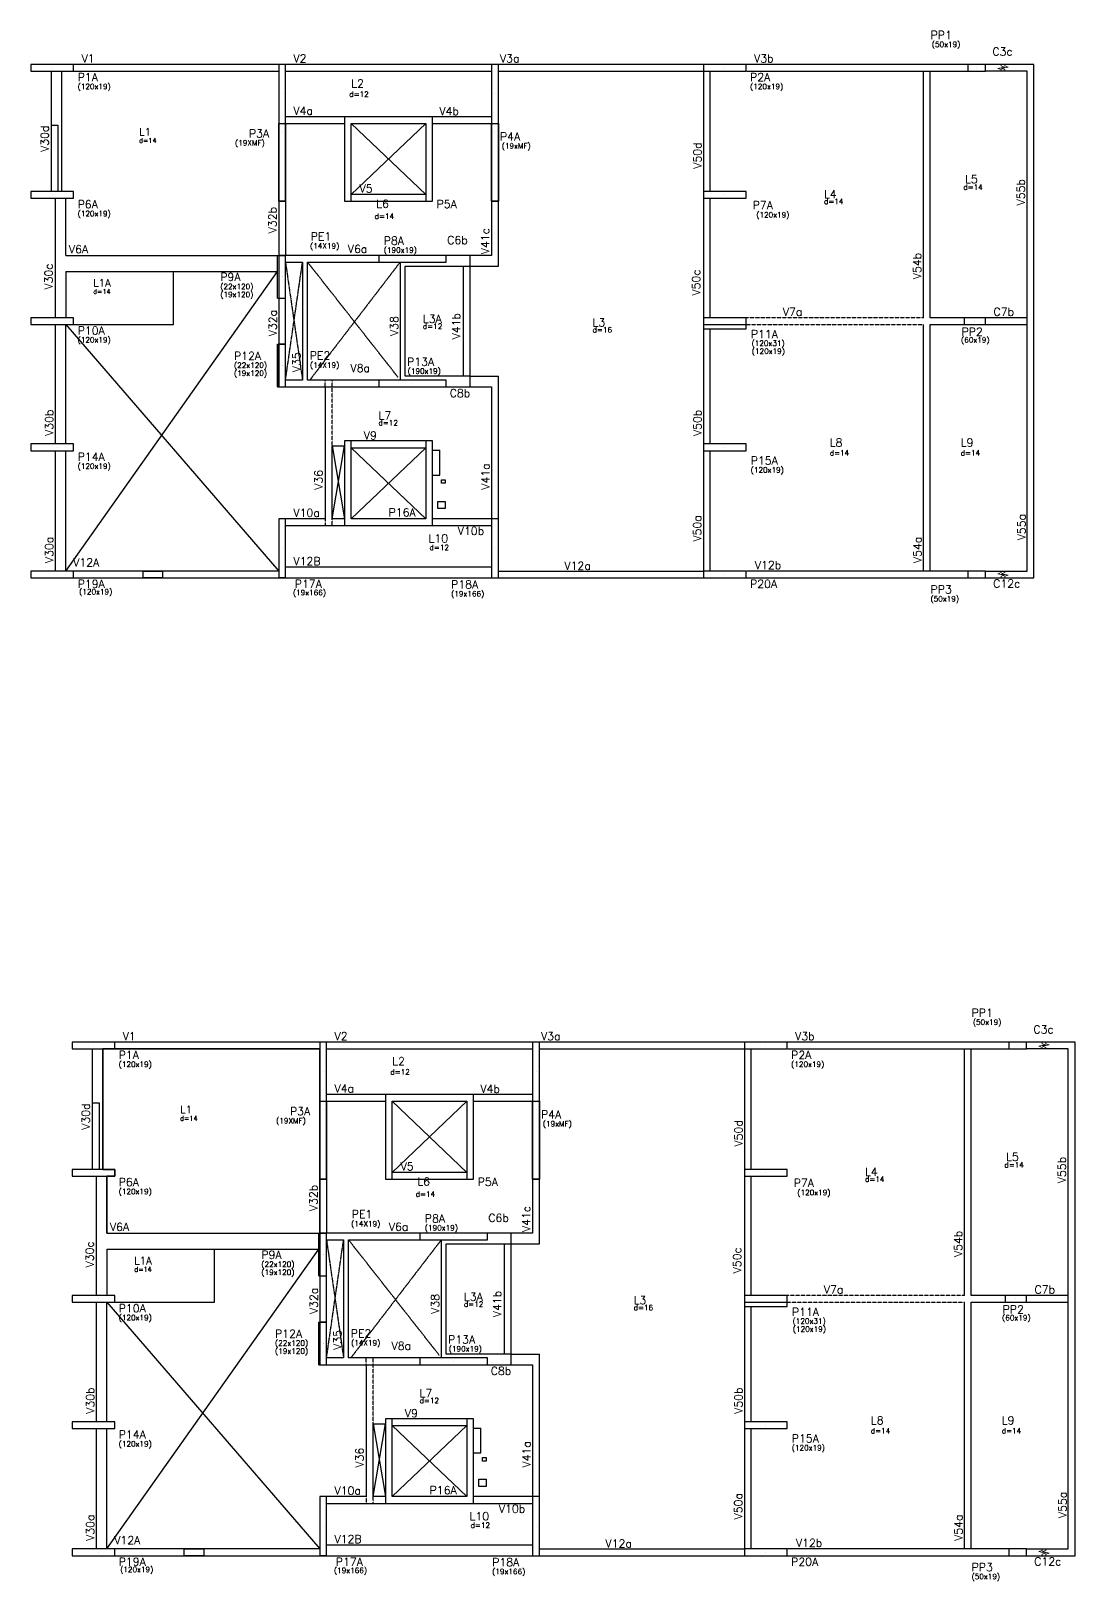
# Model space of a CAD drawing. Extents: x -40810 to 33675, y -2018 to 21213.
# Drawn here: x 30738 to 33675, y 11595 to 15954 of the extents above; entities that cross this region are included whole.
import ezdxf

# ---------------------------------------------------------------- set-up
doc = ezdxf.new("R2010")
doc.units = 0
doc.linetypes.add('ESTILO_TQS_0001', pattern=[1, 0.7, -0.3])
doc.linetypes.add('TRAZO_HUECO', pattern=[0.75, 0.5, -0.25])
doc.layers.get('0').update_dxf_attribs({"color": 1, "lineweight": 9})
for name, color, linetype in [('1', 5, 'Continuous'), ('10', 7, 'Continuous'), ('12', 3, 'Continuous'), ('13', 7, 'Continuous'), ('18', 9, 'Continuous'), ('19', 5, 'Continuous'), ('201', 7, 'ESTILO_TQS_0001'), ('241', 7, 'TRAZO_HUECO'), ('242', 3, 'Continuous'), ('3', 2, 'Continuous'), ('30', 15, 'Continuous'), ('4', 2, 'Continuous'), ('42', 7, 'Continuous'), ('8', 5, 'Continuous'), ('9', 3, 'Continuous'), ('NOMENCLATURA', 7, 'Continuous')]:
    doc.layers.add(name, color=color, linetype=linetype)
doc.styles.get("Standard").update_dxf_attribs({"font": 'romans.shx', "width": 0.8})

msp = doc.modelspace()

# ---------------------------------------------------------------- linework, layer by layer
for points in [[(33467.556, 15841.187), (33467.556, 15845.521), (33458.056, 15848.687), (33477.056, 15852.687), (33467.556, 15855.854), (33467.556, 15860.187)], [(33477.556, 15841.187), (33477.556, 15845.521), (33468.056, 15848.687), (33487.056, 15852.687), (33477.556, 15855.854), (33477.556, 15860.187)], [(33467.556, 14435.187), (33467.556, 14430.854), (33458.056, 14427.687), (33477.056, 14423.687), (33467.556, 14420.521), (33467.556, 14416.187)], [(33477.556, 14435.187), (33477.556, 14430.854), (33468.056, 14427.687), (33487.056, 14423.687), (33477.556, 14420.521), (33477.556, 14416.187)], [(33583.068, 13091.26), (33583.068, 13095.593), (33573.568, 13098.76), (33592.568, 13102.76), (33583.068, 13105.927), (33583.068, 13110.26)], [(33593.068, 13091.26), (33593.068, 13095.593), (33583.568, 13098.76), (33602.568, 13102.76), (33593.068, 13105.927), (33593.068, 13110.26)], [(33583.068, 11685.26), (33583.068, 11680.927), (33573.568, 11677.76), (33592.568, 11673.76), (33583.068, 11670.593), (33583.068, 11666.26)], [(33593.068, 11685.26), (33593.068, 11680.927), (33583.568, 11677.76), (33602.568, 11673.76), (33593.068, 11670.593), (33593.068, 11666.26)]]:
    msp.add_lwpolyline(points)
at = {"layer": '1'}
for p, q in [((32629.673, 15841.187), (32629.673, 15502.687)), ((33540.673, 15841.187), (33423.173, 15841.187)), ((30794.673, 15689.687), (30813.673, 15689.687)), ((30813.673, 15689.687), (30813.673, 15502.687)), ((31434.673, 15475.187), (31434.673, 15323.187)), ((31453.673, 15475.187), (31453.673, 15323.187)), ((30835.673, 15323.187), (31431.673, 15323.187)), ((30835.673, 15278.187), (31431.673, 15278.187)), ((30835.673, 15278.187), (30835.673, 15147.687)), ((31138.673, 15128.687), (31138.673, 15278.187)), ((31972.673, 15293.187), (32052.673, 15293.187)), ((30857.673, 15128.687), (31138.673, 15128.687)), ((31972.673, 14983.187), (32052.673, 14983.187)), ((31565.673, 14582.187), (31453.673, 14582.187)), ((33423.169, 14435.187), (33540.673, 14435.187)), ((32745.186, 13091.26), (32745.186, 12752.76)), ((33656.186, 13091.26), (33538.686, 13091.26)), ((30910.186, 12939.76), (30929.186, 12939.76)), ((30929.186, 12939.76), (30929.186, 12752.76)), ((31550.186, 12725.26), (31550.186, 12573.26)), ((31569.186, 12725.26), (31569.186, 12573.26)), ((30951.186, 12573.26), (31547.186, 12573.26)), ((30951.186, 12528.26), (31547.186, 12528.26)), ((30951.186, 12528.26), (30951.186, 12397.76)), ((31254.186, 12378.76), (31254.186, 12528.26)), ((32088.186, 12543.26), (32168.186, 12543.26)), ((30973.186, 12378.76), (31254.186, 12378.76)), ((32088.186, 12233.26), (32168.186, 12233.26)), ((31681.186, 11832.26), (31569.186, 11832.26)), ((33538.681, 11685.26), (33656.186, 11685.26))]:
    msp.add_line(p, q, dxfattribs=at)
for points in [[(30794.673, 15841.187), (30794.673, 15502.687)], [(30824.673, 15502.687), (30824.673, 15841.187)], [(31453.673, 15860.187), (30857.673, 15860.187)], [(30857.673, 15841.187), (31434.673, 15841.187)], [(32034.673, 15860.187), (31453.673, 15860.187)], [(31453.673, 15841.187), (32034.673, 15841.187)], [(32629.673, 15860.187), (32034.673, 15860.187)], [(32053.673, 15841.187), (32629.673, 15841.187)], [(32648.673, 15502.687), (32648.673, 15841.187)], [(33258.173, 15860.187), (32749.673, 15860.187)], [(32751.901, 15841.187), (33373.173, 15841.187)], [(33248.673, 15147.687), (33248.673, 15841.187)], [(33373.173, 15860.187), (33258.173, 15860.187)], [(33267.673, 15147.687), (33267.673, 15841.187)], [(33559.673, 15860.187), (33423.173, 15860.187)], [(33540.673, 14435.187), (33540.673, 15841.187)], [(33559.673, 15138.187), (33559.673, 15860.187)], [(31619.673, 15713.187), (31453.673, 15713.187)], [(31453.673, 15694.187), (31619.673, 15694.187)], [(32033.673, 15713.187), (31867.673, 15713.187)], [(31867.673, 15694.187), (32033.673, 15694.187)], [(30805.673, 15483.687), (30805.673, 15147.687)], [(30835.673, 15323.187), (30835.673, 15483.687)], [(31848.673, 15494.187), (31638.673, 15494.187)], [(31638.673, 15475.187), (31848.673, 15475.187)], [(32033.673, 15475.187), (32033.673, 15323.187)], [(32052.673, 15293.187), (32052.673, 15475.187)], [(32629.673, 15483.687), (32629.673, 15147.683)], [(32648.673, 15147.683), (32648.673, 15483.687)], [(31515.173, 15323.187), (31453.673, 15323.187)], [(31453.673, 15304.187), (31501.673, 15304.187)], [(31501.673, 15304.187), (31501.673, 14972.187)], [(31716.173, 15323.187), (31515.173, 15323.187)], [(31515.673, 15304.187), (31716.173, 15304.187)], [(31515.673, 14972.187), (31515.673, 15304.187)], [(31776.673, 15304.187), (31776.673, 14972.187)], [(32033.673, 15323.187), (31906.173, 15323.187)], [(31972.673, 15323.187), (31972.673, 14953.187)], [(31790.673, 15293.187), (31972.673, 15293.187)], [(31790.673, 14983.187), (31790.673, 15293.187)], [(31953.673, 15293.187), (31953.673, 14983.187)], [(31434.673, 15203.187), (31434.673, 15073.187)], [(31453.673, 15073.187), (31453.673, 15203.187)], [(30805.673, 15128.687), (30805.673, 14792.687)], [(30835.673, 14792.687), (30835.673, 15128.687)], [(33248.673, 14435.187), (33248.673, 15128.687)], [(33363.173, 15147.687), (33267.673, 15147.687)], [(33267.673, 15128.687), (33363.173, 15128.687)], [(33267.673, 14435.187), (33267.673, 15128.687)], [(33540.673, 15147.687), (33423.173, 15147.687)], [(33423.173, 15128.687), (33540.673, 15128.687)], [(33559.673, 14416.187), (33559.673, 15138.187)], [(32629.673, 15116.683), (32629.673, 14792.687)], [(32648.673, 14792.687), (32648.673, 15116.683)], [(31501.673, 14972.187), (31453.673, 14972.187)], [(31453.673, 14953.187), (31515.173, 14953.187)], [(31515.173, 14953.187), (31716.173, 14953.187)], [(31716.173, 14972.187), (31515.673, 14972.187)], [(31565.673, 14953.187), (31565.673, 14582.187)], [(31972.673, 14983.187), (31790.673, 14983.187)], [(31906.173, 14953.187), (32033.673, 14953.187)], [(32033.673, 14953.187), (32033.673, 14582.187)], [(32052.673, 14582.187), (32052.673, 14983.187)], [(31848.673, 14801.187), (31638.673, 14801.187)], [(31638.673, 14782.187), (31848.673, 14782.187)], [(30805.673, 14773.687), (30805.673, 14435.187)], [(30835.673, 14435.187), (30835.673, 14773.687)], [(32629.673, 14773.687), (32629.673, 14435.187)], [(32648.673, 14435.187), (32648.673, 14773.687)], [(31453.673, 14563.187), (31619.673, 14563.187)], [(32032.673, 14582.187), (31867.673, 14582.187)], [(31867.673, 14563.187), (32032.673, 14563.187)], [(32052.673, 14582.187), (32051.673, 14582.187)], [(31434.673, 14435.187), (30835.673, 14435.187)], [(31454.673, 14446.187), (31453.673, 14446.187)], [(32033.673, 14446.187), (31454.673, 14446.187)], [(32052.673, 14435.187), (32629.673, 14435.187)], [(33373.169, 14435.187), (32751.981, 14435.187)], [(30857.673, 14416.187), (31434.673, 14416.187)], [(31453.673, 14416.187), (31434.673, 14416.187)], [(31453.673, 14416.187), (32033.673, 14416.187)], [(31854.673, 14416.187), (32033.673, 14416.187)], [(32052.673, 14416.187), (32466.673, 14416.187)], [(32466.673, 14416.187), (32629.673, 14416.187)], [(32749.673, 14416.187), (33258.173, 14416.187)], [(33258.173, 14416.187), (33373.169, 14416.187)], [(33423.169, 14416.187), (33559.673, 14416.187)], [(30910.186, 13091.26), (30910.186, 12752.76)], [(30940.186, 12752.76), (30940.186, 13091.26)], [(31569.186, 13110.26), (30973.186, 13110.26)], [(30973.186, 13091.26), (31550.186, 13091.26)], [(32150.186, 13110.26), (31569.186, 13110.26)], [(31569.186, 13091.26), (32150.186, 13091.26)], [(32745.186, 13110.26), (32150.186, 13110.26)], [(32169.186, 13091.26), (32745.186, 13091.26)], [(32764.186, 12752.76), (32764.186, 13091.26)], [(33373.686, 13110.26), (32865.186, 13110.26)], [(32867.413, 13091.26), (33488.686, 13091.26)], [(33364.186, 12397.76), (33364.186, 13091.26)], [(33488.686, 13110.26), (33373.686, 13110.26)], [(33383.186, 12397.76), (33383.186, 13091.26)], [(33675.186, 13110.26), (33538.686, 13110.26)], [(33656.186, 11685.26), (33656.186, 13091.26)], [(33675.186, 12388.26), (33675.186, 13110.26)], [(31735.186, 12963.26), (31569.186, 12963.26)], [(32149.186, 12963.26), (31983.186, 12963.26)], [(31569.186, 12944.26), (31735.186, 12944.26)], [(31983.186, 12944.26), (32149.186, 12944.26)], [(30921.186, 12733.76), (30921.186, 12397.76)], [(30951.186, 12573.26), (30951.186, 12733.76)], [(31964.186, 12744.26), (31754.186, 12744.26)], [(32745.186, 12733.76), (32745.186, 12397.756)], [(32764.186, 12397.756), (32764.186, 12733.76)], [(31754.186, 12725.26), (31964.186, 12725.26)], [(32149.186, 12725.26), (32149.186, 12573.26)], [(32168.186, 12543.26), (32168.186, 12725.26)], [(31630.685, 12573.26), (31569.186, 12573.26)], [(31831.686, 12573.26), (31630.685, 12573.26)], [(32149.186, 12573.26), (32021.686, 12573.26)], [(32088.186, 12573.26), (32088.186, 12203.26)], [(31569.186, 12554.26), (31617.185, 12554.26)], [(31617.185, 12554.26), (31617.185, 12222.26)], [(31631.185, 12554.26), (31831.686, 12554.26)], [(31631.185, 12222.26), (31631.185, 12554.26)], [(31892.185, 12554.26), (31892.185, 12222.26)], [(31906.185, 12543.26), (32088.186, 12543.26)], [(31906.185, 12233.26), (31906.185, 12543.26)], [(32069.186, 12543.26), (32069.186, 12233.26)], [(31550.186, 12453.26), (31550.186, 12323.26)], [(31569.186, 12323.26), (31569.186, 12453.26)], [(33478.686, 12397.76), (33383.186, 12397.76)], [(33656.186, 12397.76), (33538.686, 12397.76)], [(33675.186, 11666.26), (33675.186, 12388.26)], [(30921.186, 12378.76), (30921.186, 12042.76)], [(30951.186, 12042.76), (30951.186, 12378.76)], [(32745.186, 12366.756), (32745.186, 12042.76)], [(32764.186, 12042.76), (32764.186, 12366.756)], [(33364.186, 11685.26), (33364.186, 12378.76)], [(33383.186, 12378.76), (33478.686, 12378.76)], [(33383.186, 11685.26), (33383.186, 12378.76)], [(33538.686, 12378.76), (33656.186, 12378.76)], [(31617.185, 12222.26), (31569.186, 12222.26)], [(31831.686, 12222.26), (31631.185, 12222.26)], [(32088.186, 12233.26), (31906.185, 12233.26)], [(32168.186, 11832.26), (32168.186, 12233.26)], [(31569.186, 12203.26), (31630.685, 12203.26)], [(31630.685, 12203.26), (31831.686, 12203.26)], [(31681.186, 12203.26), (31681.186, 11832.26)], [(32021.686, 12203.26), (32149.186, 12203.26)], [(32149.186, 12203.26), (32149.186, 11832.26)], [(31964.186, 12051.26), (31754.186, 12051.26)], [(31754.186, 12032.26), (31964.186, 12032.26)], [(30921.186, 12023.76), (30921.186, 11685.26)], [(30951.186, 11685.26), (30951.186, 12023.76)], [(32745.186, 12023.76), (32745.186, 11685.26)], [(32764.186, 11685.26), (32764.186, 12023.76)], [(32148.186, 11832.26), (31983.186, 11832.26)], [(32168.186, 11832.26), (32167.186, 11832.26)], [(31569.186, 11813.26), (31735.186, 11813.26)], [(31983.186, 11813.26), (32148.186, 11813.26)], [(31550.186, 11685.26), (30951.186, 11685.26)], [(31570.186, 11696.26), (31569.186, 11696.26)], [(32149.186, 11696.26), (31570.186, 11696.26)], [(32168.186, 11685.26), (32745.186, 11685.26)], [(33488.681, 11685.26), (32867.493, 11685.26)], [(30973.186, 11666.26), (31550.186, 11666.26)], [(31569.186, 11666.26), (31550.186, 11666.26)], [(31569.186, 11666.26), (32149.186, 11666.26)], [(31970.186, 11666.26), (32149.186, 11666.26)], [(32168.186, 11666.26), (32582.186, 11666.26)], [(32582.186, 11666.26), (32745.186, 11666.26)], [(32865.186, 11666.26), (33373.686, 11666.26)], [(33373.686, 11666.26), (33488.681, 11666.26)], [(33538.681, 11666.26), (33675.186, 11666.26)]]:
    msp.add_lwpolyline(points, dxfattribs=at)
at = {"layer": '18'}
for points in [[(31053.171, 14435.187), (31108.171, 14435.187), (31108.171, 14416.187), (31053.171, 14416.187), (31053.171, 14435.187)], [(31168.683, 11685.26), (31223.683, 11685.26), (31223.683, 11666.26), (31168.683, 11666.26), (31168.683, 11685.26)]]:
    msp.add_lwpolyline(points, dxfattribs=at)
at = {"layer": '19'}
for p, q in [((31638.673, 15494.187), (31848.673, 15694.187)), ((31638.673, 15694.187), (31848.673, 15494.187)), ((30835.673, 14435.187), (31431.673, 15278.187)), ((30835.673, 15128.687), (31434.673, 14435.187)), ((31638.673, 14782.187), (31848.673, 14582.187)), ((31638.673, 14582.187), (31848.673, 14782.187)), ((31754.186, 12744.26), (31964.186, 12944.26)), ((31754.186, 12944.26), (31964.186, 12744.26)), ((30951.186, 11685.26), (31547.186, 12528.26)), ((30951.186, 12378.76), (31550.186, 11685.26)), ((31754.186, 12032.26), (31964.186, 11832.26)), ((31754.186, 11832.26), (31964.186, 12032.26))]:
    msp.add_line(p, q, dxfattribs=at)
at = {"layer": '201'}
for p, q in [((31565.673, 14953.187), (31565.673, 14972.187)), ((31565.673, 14582.187), (31565.673, 14563.187)), ((31681.186, 12203.26), (31681.186, 12222.26)), ((31681.186, 11832.26), (31681.186, 11813.26))]:
    msp.add_line(p, q, dxfattribs=at)
for points in [[(33248.673, 15147.687), (32749.673, 15147.687)], [(32749.673, 15128.687), (33248.673, 15128.687)], [(31584.673, 14563.187), (31584.673, 14972.187)], [(33364.186, 12397.76), (32865.186, 12397.76)], [(32865.186, 12378.76), (33364.186, 12378.76)], [(31700.186, 11813.26), (31700.186, 12222.26)]]:
    msp.add_lwpolyline(points, dxfattribs=at)
at = {"layer": '201', "linetype": 'ESTILO_TQS_0001'}
for points in [[(31619.673, 14582.187), (31584.673, 14582.187)], [(31735.186, 11832.26), (31700.186, 11832.26)]]:
    msp.add_lwpolyline(points, dxfattribs=at)
at = {"layer": '241'}
for p, q in [((31453.673, 14972.187), (31501.673, 15304.187)), ((31453.673, 15304.187), (31501.673, 14972.187)), ((31515.673, 15304.187), (31770.21, 14980.409)), ((31522.173, 14972.187), (31776.673, 15304.187)), ((31569.186, 12222.26), (31617.185, 12554.26)), ((31569.186, 12554.26), (31617.185, 12222.26)), ((31631.185, 12554.26), (31885.722, 12230.481)), ((31637.685, 12222.26), (31892.185, 12554.26))]:
    msp.add_line(p, q, dxfattribs=at)
at = {"layer": '242'}
for p, q in [((30797.673, 15850.687), (30797.673, 15850.687)), ((32689.673, 15850.687), (32689.673, 15850.687)), ((33398.173, 15850.687), (33398.173, 15850.687)), ((31444.173, 15777.187), (31444.173, 15777.187)), ((32043.173, 15777.187), (32043.173, 15777.187)), ((31444.173, 15670.687), (31444.173, 15670.687)), ((32043.173, 15670.687), (32043.173, 15670.687)), ((31743.673, 15627.708), (31743.673, 15627.708)), ((30797.673, 15493.187), (30797.673, 15493.187)), ((32689.673, 15493.187), (32689.673, 15493.187)), ((31915.034, 15393.481), (31915.034, 15393.481)), ((31811.173, 15313.687), (31811.173, 15313.687)), ((31444.173, 15263.187), (31444.173, 15263.187)), ((31445.673, 15263.187), (31445.673, 15263.187)), ((30812.673, 15138.187), (30812.673, 15138.187)), ((33393.173, 15138.187), (33393.173, 15138.187)), ((31444.173, 15013.187), (31444.173, 15013.187)), ((31445.673, 15013.187), (31445.673, 15013.187)), ((31811.173, 14962.687), (31811.173, 14962.687)), ((30812.673, 14783.187), (30812.673, 14783.187)), ((32689.673, 14783.187), (32689.673, 14783.187)), ((31743.673, 14648.667), (31743.673, 14648.667)), ((31444.173, 14499.187), (31444.173, 14499.187)), ((32043.173, 14499.187), (32043.173, 14499.187)), ((30812.673, 14425.687), (30812.673, 14425.687)), ((32689.673, 14425.687), (32689.673, 14425.687)), ((33398.169, 14425.687), (33398.169, 14425.687)), ((30913.186, 13100.76), (30913.186, 13100.76)), ((32805.186, 13100.76), (32805.186, 13100.76)), ((33513.686, 13100.76), (33513.686, 13100.76)), ((31559.686, 13027.26), (31559.686, 13027.26)), ((32158.686, 13027.26), (32158.686, 13027.26)), ((31559.686, 12920.76), (31559.686, 12920.76)), ((32158.686, 12920.76), (32158.686, 12920.76)), ((31859.186, 12877.78), (31859.186, 12877.78)), ((30913.186, 12743.26), (30913.186, 12743.26)), ((32805.186, 12743.26), (32805.186, 12743.26)), ((32030.546, 12643.553), (32030.546, 12643.553)), ((31926.686, 12563.76), (31926.686, 12563.76)), ((31559.686, 12513.26), (31559.686, 12513.26)), ((31561.186, 12513.26), (31561.186, 12513.26)), ((30928.186, 12388.26), (30928.186, 12388.26)), ((33508.686, 12388.26), (33508.686, 12388.26)), ((31559.686, 12263.26), (31559.686, 12263.26)), ((31561.186, 12263.26), (31561.186, 12263.26)), ((31926.686, 12212.76), (31926.686, 12212.76)), ((30928.186, 12033.26), (30928.186, 12033.26)), ((32805.186, 12033.26), (32805.186, 12033.26)), ((31859.186, 11898.739), (31859.186, 11898.739)), ((31559.686, 11749.26), (31559.686, 11749.26)), ((32158.686, 11749.26), (32158.686, 11749.26)), ((30928.186, 11675.76), (30928.186, 11675.76)), ((32805.186, 11675.76), (32805.186, 11675.76)), ((33513.681, 11675.76), (33513.681, 11675.76))]:
    msp.add_line(p, q, dxfattribs=at)
at = {"layer": '3'}
for points in [[(30737.673, 15841.187), (30857.673, 15841.187), (30857.673, 15860.187), (30737.673, 15860.187), (30737.673, 15841.187)], [(31434.673, 15694.187), (31453.673, 15694.187), (31453.673, 15860.187), (31434.673, 15860.187), (31434.673, 15694.187)], [(32033.673, 15694.187), (32052.673, 15694.187), (32052.673, 15860.187), (32033.673, 15860.187), (32033.673, 15694.187)], [(32629.673, 15841.187), (32749.673, 15841.187), (32749.673, 15860.187), (32629.673, 15860.187), (32629.673, 15841.187)], [(31848.673, 15475.187), (31867.673, 15475.187), (31867.673, 15713.187), (31619.673, 15713.187), (31619.673, 15475.187), (31638.673, 15475.187), (31638.673, 15694.187), (31848.673, 15694.187), (31848.673, 15475.187)], [(30737.673, 15483.687), (30857.673, 15483.687), (30857.673, 15502.687), (30737.673, 15502.687), (30737.673, 15483.687)], [(32629.673, 15483.687), (32749.673, 15483.687), (32749.673, 15502.687), (32629.673, 15502.687), (32629.673, 15483.687)], [(31434.673, 15203.187), (31453.673, 15203.187), (31453.673, 15323.187), (31434.673, 15323.187), (31434.673, 15203.187)], [(31716.173, 15304.187), (31906.173, 15304.187), (31906.173, 15323.187), (31716.173, 15323.187), (31716.173, 15304.187)], [(30737.673, 15128.687), (30857.673, 15128.687), (30857.673, 15147.687), (30737.673, 15147.687), (30737.673, 15128.687)], [(32629.673, 15128.687), (32749.673, 15128.687), (32749.673, 15147.687), (32629.673, 15147.687), (32629.673, 15128.687)], [(31434.673, 14953.187), (31453.673, 14953.187), (31453.673, 15073.187), (31434.673, 15073.187), (31434.673, 14953.187)], [(31716.173, 14953.187), (31906.173, 14953.187), (31906.173, 14972.187), (31716.173, 14972.187), (31716.173, 14953.187)], [(30737.673, 14773.687), (30857.673, 14773.687), (30857.673, 14792.687), (30737.673, 14792.687), (30737.673, 14773.687)], [(31848.673, 14801.187), (31848.673, 14582.187), (31638.673, 14582.187), (31638.673, 14801.187), (31619.673, 14801.187), (31619.673, 14563.187), (31867.673, 14563.187), (31867.673, 14801.187), (31848.673, 14801.187)], [(32629.673, 14773.687), (32749.673, 14773.687), (32749.673, 14792.687), (32629.673, 14792.687), (32629.673, 14773.687)], [(31434.673, 14416.187), (31453.673, 14416.187), (31453.673, 14582.187), (31434.673, 14582.187), (31434.673, 14416.187)], [(32033.673, 14416.187), (32052.673, 14416.187), (32052.673, 14582.187), (32033.673, 14582.187), (32033.673, 14416.187)], [(30737.673, 14416.187), (30857.673, 14416.187), (30857.673, 14435.187), (30737.673, 14435.187), (30737.673, 14416.187)], [(32629.673, 14416.187), (32749.673, 14416.187), (32749.673, 14435.187), (32629.673, 14435.187), (32629.673, 14416.187)], [(30853.186, 13091.26), (30973.186, 13091.26), (30973.186, 13110.26), (30853.186, 13110.26), (30853.186, 13091.26)], [(31550.186, 12944.26), (31569.186, 12944.26), (31569.186, 13110.26), (31550.186, 13110.26), (31550.186, 12944.26)], [(32149.186, 12944.26), (32168.186, 12944.26), (32168.186, 13110.26), (32149.186, 13110.26), (32149.186, 12944.26)], [(32745.186, 13091.26), (32865.186, 13091.26), (32865.186, 13110.26), (32745.186, 13110.26), (32745.186, 13091.26)], [(31964.186, 12725.26), (31983.186, 12725.26), (31983.186, 12963.26), (31735.186, 12963.26), (31735.186, 12725.26), (31754.186, 12725.26), (31754.186, 12944.26), (31964.186, 12944.26), (31964.186, 12725.26)], [(30853.186, 12733.76), (30973.186, 12733.76), (30973.186, 12752.76), (30853.186, 12752.76), (30853.186, 12733.76)], [(32745.186, 12733.76), (32865.186, 12733.76), (32865.186, 12752.76), (32745.186, 12752.76), (32745.186, 12733.76)], [(31550.186, 12453.26), (31569.186, 12453.26), (31569.186, 12573.26), (31550.186, 12573.26), (31550.186, 12453.26)], [(31831.686, 12554.26), (32021.686, 12554.26), (32021.686, 12573.26), (31831.686, 12573.26), (31831.686, 12554.26)], [(30853.186, 12378.76), (30973.186, 12378.76), (30973.186, 12397.76), (30853.186, 12397.76), (30853.186, 12378.76)], [(32745.186, 12378.76), (32865.186, 12378.76), (32865.186, 12397.76), (32745.186, 12397.76), (32745.186, 12378.76)], [(31550.186, 12203.26), (31569.186, 12203.26), (31569.186, 12323.26), (31550.186, 12323.26), (31550.186, 12203.26)], [(31831.686, 12203.26), (32021.686, 12203.26), (32021.686, 12222.26), (31831.686, 12222.26), (31831.686, 12203.26)], [(30853.186, 12023.76), (30973.186, 12023.76), (30973.186, 12042.76), (30853.186, 12042.76), (30853.186, 12023.76)], [(31964.186, 12051.26), (31964.186, 11832.26), (31754.186, 11832.26), (31754.186, 12051.26), (31735.186, 12051.26), (31735.186, 11813.26), (31983.186, 11813.26), (31983.186, 12051.26), (31964.186, 12051.26)], [(32745.186, 12023.76), (32865.186, 12023.76), (32865.186, 12042.76), (32745.186, 12042.76), (32745.186, 12023.76)], [(31550.186, 11666.26), (31569.186, 11666.26), (31569.186, 11832.26), (31550.186, 11832.26), (31550.186, 11666.26)], [(32149.186, 11666.26), (32168.186, 11666.26), (32168.186, 11832.26), (32149.186, 11832.26), (32149.186, 11666.26)], [(30853.186, 11666.26), (30973.186, 11666.26), (30973.186, 11685.26), (30853.186, 11685.26), (30853.186, 11666.26)], [(32745.186, 11666.26), (32865.186, 11666.26), (32865.186, 11685.26), (32745.186, 11685.26), (32745.186, 11666.26)]]:
    msp.add_lwpolyline(points, dxfattribs=at)
at = {"layer": '30'}
for points in [[(31434.673, 15475.187), (31434.673, 15694.187), (31453.673, 15694.187), (31453.673, 15475.187), (31434.673, 15475.187), (31434.673, 15475.187)], [(32033.673, 15475.187), (32033.673, 15694.187), (32052.673, 15694.187), (32052.673, 15475.187), (32033.673, 15475.187), (32033.673, 15475.187)], [(31550.186, 12725.26), (31550.186, 12944.26), (31569.186, 12944.26), (31569.186, 12725.26), (31550.186, 12725.26), (31550.186, 12725.26)], [(32149.186, 12725.26), (32149.186, 12944.26), (32168.186, 12944.26), (32168.186, 12725.26), (32149.186, 12725.26), (32149.186, 12725.26)]]:
    msp.add_lwpolyline(points, dxfattribs=at)
at = {"layer": '4'}
for p, q in [((31434.673, 15694.187), (31434.673, 15475.187)), ((31453.673, 15475.187), (31453.673, 15694.187)), ((32033.673, 15694.187), (32033.673, 15475.187)), ((32052.673, 15475.187), (32052.673, 15694.187)), ((31434.673, 15475.187), (31453.673, 15475.187)), ((32033.673, 15475.187), (32052.673, 15475.187)), ((31431.673, 15203.187), (31431.673, 15323.187)), ((31431.673, 15323.187), (31453.673, 15323.187)), ((31434.673, 15323.187), (31434.673, 15203.187)), ((31431.673, 15203.187), (31453.673, 15203.187)), ((32749.673, 15147.683), (32629.673, 15147.683)), ((31431.673, 14953.187), (31431.673, 15073.187)), ((31431.673, 15073.187), (31453.673, 15073.187)), ((31431.673, 15073.187), (31453.673, 15073.187)), ((31434.673, 15073.187), (31434.673, 14953.187)), ((31434.673, 14953.187), (31434.673, 15073.187)), ((31431.673, 14953.187), (31453.673, 14953.187)), ((31431.673, 14953.187), (31453.673, 14953.187)), ((31550.186, 12944.26), (31550.186, 12725.26)), ((31569.186, 12725.26), (31569.186, 12944.26)), ((32149.186, 12944.26), (32149.186, 12725.26)), ((32168.186, 12725.26), (32168.186, 12944.26)), ((31550.186, 12725.26), (31569.186, 12725.26)), ((32149.186, 12725.26), (32168.186, 12725.26)), ((31547.186, 12453.26), (31547.186, 12573.26)), ((31547.186, 12573.26), (31569.186, 12573.26)), ((31550.186, 12573.26), (31550.186, 12453.26)), ((31547.186, 12453.26), (31569.186, 12453.26)), ((32865.186, 12397.756), (32745.186, 12397.756)), ((31547.186, 12203.26), (31547.186, 12323.26)), ((31547.186, 12323.26), (31569.186, 12323.26)), ((31547.186, 12323.26), (31569.186, 12323.26)), ((31550.186, 12323.26), (31550.186, 12203.26)), ((31550.186, 12203.26), (31550.186, 12323.26)), ((31547.186, 12203.26), (31569.186, 12203.26)), ((31547.186, 12203.26), (31569.186, 12203.26))]:
    msp.add_line(p, q, dxfattribs=at)
for points in [[(33373.173, 15841.187), (33423.173, 15841.187), (33423.173, 15860.187), (33373.173, 15860.187), (33373.173, 15841.187)], [(32629.673, 15128.687), (32629.673, 15116.683), (32749.673, 15116.683), (32749.673, 15128.687)], [(33363.173, 15128.687), (33423.173, 15128.687), (33423.173, 15147.687), (33363.173, 15147.687), (33363.173, 15128.687)], [(33373.169, 14416.187), (33423.169, 14416.187), (33423.169, 14435.187), (33373.169, 14435.187), (33373.169, 14416.187)], [(33488.686, 13091.26), (33538.686, 13091.26), (33538.686, 13110.26), (33488.686, 13110.26), (33488.686, 13091.26)], [(33478.686, 12378.76), (33538.686, 12378.76), (33538.686, 12397.76), (33478.686, 12397.76), (33478.686, 12378.76)], [(32745.186, 12378.76), (32745.186, 12366.756), (32865.186, 12366.756), (32865.186, 12378.76)], [(33488.681, 11666.26), (33538.681, 11666.26), (33538.681, 11685.26), (33488.681, 11685.26), (33488.681, 11666.26)]]:
    msp.add_lwpolyline(points, dxfattribs=at)
at = {"layer": '42'}
for p, q in [((31584.673, 14582.187), (31619.673, 14787.187)), ((31584.673, 14787.187), (31619.673, 14582.187)), ((31867.673, 14775.187), (31887.673, 14775.187)), ((31887.673, 14705.187), (31887.673, 14775.187)), ((31867.673, 14705.187), (31887.673, 14705.187)), ((31700.186, 11832.26), (31735.186, 12037.26)), ((31700.186, 12037.26), (31735.186, 11832.26)), ((31983.186, 12025.26), (32003.186, 12025.26)), ((32003.185, 11955.26), (32003.186, 12025.26)), ((31983.185, 11955.26), (32003.185, 11955.26))]:
    msp.add_line(p, q, dxfattribs=at)
for points in [[(31584.673, 14787.187), (31619.673, 14787.187), (31619.673, 14582.187), (31584.673, 14582.187), (31584.673, 14787.187)], [(31892.673, 14692.187), (31902.673, 14692.187), (31902.673, 14682.187), (31892.673, 14682.187), (31892.673, 14692.187)], [(31882.673, 14631.187), (31902.673, 14631.187), (31902.673, 14611.187), (31882.673, 14611.187), (31882.673, 14631.187)], [(31700.186, 12037.26), (31735.186, 12037.26), (31735.186, 11832.26), (31700.186, 11832.26), (31700.186, 12037.26)], [(32008.185, 11942.26), (32018.185, 11942.26), (32018.185, 11932.26), (32008.185, 11932.26), (32008.185, 11942.26)], [(31998.185, 11881.26), (32018.185, 11881.26), (32018.185, 11861.26), (31998.185, 11861.26), (31998.185, 11881.26)]]:
    msp.add_lwpolyline(points, dxfattribs=at)
at = {"layer": 'NOMENCLATURA', "linetype": 'Continuous', "ltscale": 30}
for p, q in [((30951.186, 12573.26), (31547.186, 12573.26)), ((30951.186, 12573.26), (31550.186, 12573.26)), ((30951.186, 12528.26), (31254.186, 12528.26)), ((31906.185, 12543.26), (32069.186, 12543.26))]:
    msp.add_line(p, q, dxfattribs=at)
for points in [[(31550.186, 12944.26), (31550.186, 13091.26), (30973.186, 13091.26), (30940.186, 13091.26), (30940.186, 12752.76), (30973.186, 12752.76), (30973.186, 12733.76), (30951.186, 12733.76), (30951.186, 12573.26), (31547.186, 12573.26), (31550.186, 12573.26), (31550.186, 12725.26)], [(31550.186, 12944.26), (31550.186, 13091.26), (30973.186, 13091.26), (30940.186, 13091.26), (30940.186, 12752.76), (30973.186, 12752.76), (30973.186, 12733.76), (30951.186, 12733.76), (30951.186, 12573.26), (31550.186, 12573.26), (31550.186, 12725.26)]]:
    msp.add_lwpolyline(points, close=True, dxfattribs=at)

# ---------------------------------------------------------------- texts
at = {"layer": '10'}
for s, height, p in [('L2', 22.5, (31638.594, 15795.336)), ('L1', 21, (31041.779, 15660.316)), ('L5', 22.5, (33365.844, 15526.352)), ('L6', 22.5, (31709.247, 15457.104)), ('L4', 22.5, (32968.841, 15484.45)), ('L1A', 21, (30912.804, 15235.513)), ('L3A', 22.5, (31840.288, 15133.126)), ('L3', 22.5, (32317.847, 15123.27)), ('L7', 22.5, (31715.546, 14861.912)), ('L8', 22.5, (32985.159, 14785.435)), ('L9', 22.5, (33353.641, 14785.435)), ('L10', 22.5, (31856.271, 14515.894)), ('L2', 22.5, (31754.106, 13045.409)), ('L1', 21, (31157.291, 12910.389)), ('L5', 22.5, (33481.356, 12776.424)), ('L6', 22.5, (31824.759, 12707.177)), ('L4', 22.5, (33084.353, 12734.522)), ('L1A', 21, (31028.316, 12485.586)), ('L3A', 22.5, (31955.8, 12383.198)), ('L3', 22.5, (32433.359, 12373.343)), ('L7', 22.5, (31831.058, 12111.985)), ('L8', 22.5, (33100.671, 12035.507)), ('L9', 22.5, (33469.154, 12035.507)), ('L10', 22.5, (31971.783, 11765.967))]:
    msp.add_text(s, height=height, dxfattribs=at).set_placement(p)
at = {"layer": '12'}
for s, p in [('(50x19)', (33272.273, 15909.187)), ('(120x19)', (30868.923, 15790.562)), ('(120x19)', (32760.923, 15790.562)), ('(19XMF)', (31311.865, 15632.077)), ('(19xMF)', (32062.294, 15623.497)), ('(120x19)', (30868.923, 15433.062)), ('(120x19)', (32778.428, 15429.901)), ('(190x19)', (31730.231, 15330.779)), ('(22x120)', (31270.338, 15228.156)), ('(19x120)', (31270.338, 15205.656)), ('(120x19)', (30868.923, 15078.062)), ('(120x31)', (32765.088, 15068.474)), ('(60x19)', (33354.474, 15077.903)), ('(120x19)', (32765.746, 15046.095)), ('(22x120)', (31308.81, 15006.688)), ('(19x120)', (31308.81, 14984.188)), ('(190x19)', (31797.631, 14990.471)), ('(120x19)', (30868.923, 14723.062)), ('(120x19)', (32762.725, 14712.257)), ('(120x19)', (30873.186, 14369.846)), ('(19x166)', (31474.592, 14367.32)), ('(19x166)', (31919.783, 14364.029)), ('(50x19)', (33268.614, 14349.964)), ('(50x19)', (33387.785, 13159.259)), ('(120x19)', (30984.436, 13040.635)), ('(120x19)', (32876.436, 13040.635)), ('(19XMF)', (31427.378, 12882.149)), ('(19xMF)', (32177.807, 12873.57)), ('(120x19)', (30984.436, 12683.135)), ('(120x19)', (32893.94, 12679.973)), ('(190x19)', (31845.744, 12580.852)), ('(22x120)', (31385.85, 12478.228)), ('(19x120)', (31385.85, 12455.728)), ('(120x19)', (30984.436, 12328.135)), ('(120x31)', (32880.6, 12318.546)), ('(60x19)', (33469.987, 12327.976)), ('(120x19)', (32881.258, 12296.167)), ('(22x120)', (31424.322, 12256.76)), ('(19x120)', (31424.322, 12234.26)), ('(190x19)', (31913.144, 12240.543)), ('(120x19)', (30984.436, 11973.135)), ('(120x19)', (32878.237, 11962.33)), ('(120x19)', (30988.698, 11619.918)), ('(19x166)', (31590.105, 11617.393)), ('(19x166)', (32035.295, 11614.101)), ('(50x19)', (33384.126, 11600.036))]:
    msp.add_text(s, height=15, dxfattribs=at).set_placement(p)
at = {"layer": '13'}
for s, height, p in [('d=12', 15, (31633.326, 15768.971)), ('d=14', 13.5, (31041.779, 15639.421)), ('d=14', 15, (33361.043, 15507.606)), ('d=14', 15, (32968.841, 15467.45)), ('d=14', 15, (31704.597, 15425.678)), ('d=14', 13.5, (30912.804, 15214.618)), ('d=12', 15, (31840.288, 15116.126)), ('d=16', 15, (32317.847, 15106.27)), ('d=12', 15, (31715.546, 14844.912)), ('d=14', 15, (32985.159, 14759.935)), ('d=14', 15, (33353.641, 14759.935)), ('d=12', 15, (31859.108, 14494.177)), ('d=12', 15, (31748.838, 13019.044)), ('d=14', 13.5, (31157.291, 12889.494)), ('d=14', 15, (33476.555, 12757.679)), ('d=14', 15, (33084.353, 12717.522)), ('d=14', 15, (31820.109, 12675.751)), ('d=14', 13.5, (31028.316, 12464.691)), ('d=12', 15, (31955.8, 12366.198)), ('d=16', 15, (32433.359, 12356.343)), ('d=12', 15, (31831.058, 12094.985)), ('d=14', 15, (33100.671, 12010.007)), ('d=14', 15, (33469.154, 12010.007)), ('d=12', 15, (31974.62, 11744.249))]:
    msp.add_text(s, height=height, dxfattribs=at).set_placement(p)
at = {"layer": '8'}
for s, p in [('V1', (30880.173, 15865.812)), ('V2', (31476.173, 15865.812)), ('V3a', (32057.173, 15865.812)), ('V3b', (32772.173, 15865.812)), ('C3c', (33442.642, 15884.991)), ('V4a', (31476.173, 15718.812)), ('V4b', (31886.816, 15717.655)), ('V5', (31662.173, 15499.812)), ('V6A', (30844.366, 15329.291)), ('V6a', (31629.061, 15329.923)), ('C6b', (31908.866, 15354.934)), ('V7a', (32853.173, 15153.312)), ('C7b', (33445.838, 15153.312)), ('V8a', (31636.673, 14995.161)), ('C8b', (31915.803, 14924.539)), ('V9', (31674.075, 14805.455)), ('V10a', (31476.173, 14587.812)), ('V10b', (31938.555, 14537)), ('V12B', (31476.173, 14451.812)), ('V12A', (30856.516, 14448.489)), ('V12a', (32238.646, 14438.894)), ('V12b', (32774.481, 14440.812)), ('C12c', (33444.967, 14388.869)), ('V1', (30995.686, 13115.885)), ('V2', (31591.686, 13115.885)), ('V3a', (32172.686, 13115.885)), ('V3b', (32887.686, 13115.885)), ('C3c', (33558.154, 13135.063)), ('V4a', (31591.686, 12968.885)), ('V4b', (32002.328, 12967.728)), ('V5', (31777.686, 12749.885)), ('V6A', (30959.879, 12579.363)), ('V6a', (31744.574, 12579.995)), ('C6b', (32024.378, 12605.006)), ('V7a', (32968.686, 12403.385)), ('C7b', (33561.35, 12403.385)), ('V8a', (31752.185, 12245.233)), ('C8b', (32031.315, 12174.611)), ('V9', (31789.587, 12055.527)), ('V10a', (31591.686, 11837.885)), ('V10b', (32054.067, 11787.073)), ('V12A', (30972.028, 11698.562)), ('V12B', (31591.686, 11701.885)), ('V12a', (32354.158, 11688.966)), ('V12b', (32889.993, 11690.885)), ('C12c', (33560.479, 11638.941))]:
    msp.add_text(s, height=22.5, dxfattribs=at).set_placement(p)
for s, p in [('V30d', (30787.491, 15613.948)), ('V50d', (32624.048, 15566.721)), ('V55b', (33533.814, 15463.571)), ('V32b', (31428.402, 15385.087)), ('V41c', (32027.043, 15326.318)), ('V54b', (33241.985, 15255.985)), ('V30c', (30798.633, 15226.813)), ('V50c', (32620.187, 15210.079)), ('V32a', (31429.048, 15095.687)), ('V38', (31770.62, 15096.296)), ('V41b', (31945.407, 15086.917)), ('V35', (31496.048, 14994.687)), ('V30b', (30800.048, 14815.187)), ('V50b', (32624.048, 14815.001)), ('V41a', (32028.048, 14663.887)), ('V36', (31558.048, 14663.887)), ('V50a', (32623.51, 14518.046)), ('V55a', (33536.027, 14521.757)), ('V30a', (30800.048, 14457.687)), ('V54a', (33243.048, 14457.687)), ('V30d', (30903.003, 12864.02)), ('V50d', (32739.561, 12816.794)), ('V55b', (33649.326, 12713.643)), ('V32b', (31543.915, 12635.159)), ('V41c', (32142.555, 12576.39)), ('V54b', (33357.497, 12506.058)), ('V30c', (30914.145, 12476.885)), ('V50c', (32735.7, 12460.151)), ('V32a', (31544.561, 12345.76)), ('V38', (31886.132, 12346.368)), ('V41b', (32060.919, 12336.99)), ('V35', (31611.56, 12244.76)), ('V30b', (30915.561, 12065.26)), ('V50b', (32739.561, 12065.073)), ('V36', (31673.561, 11913.959)), ('V41a', (32143.561, 11913.959)), ('V50a', (32739.022, 11768.119)), ('V55a', (33651.539, 11771.829)), ('V30a', (30915.561, 11707.76)), ('V54a', (33358.561, 11707.76))]:
    msp.add_text(s, height=22.5, rotation=90, dxfattribs=at).set_placement(p)
at = {"layer": '9'}
for s, height, p in [('PP1', 22.5, (33268.773, 15931.687)), ('P1A', 22.5, (30868.923, 15813.062)), ('P2A', 22.5, (32760.923, 15813.062)), ('P3A', 22.5, (31350.829, 15654.641)), ('P4A', 22.5, (32057.188, 15645.997)), ('P6A', 22.5, (30868.923, 15455.562)), ('P5A', 22.5, (31878.923, 15456.277)), ('P7A', 22.5, (32768.152, 15453.191)), ('PE1', 22.5, (31524.754, 15365.351)), ('(14X19)', 15, (31522.918, 15342.177)), ('P8A', 22.5, (31730.231, 15353.279)), ('P9A', 22.5, (31270.338, 15251.156)), ('P10A', 22.5, (30868.923, 15100.562)), ('P11A', 22.5, (32763.157, 15090.3)), ('PP2', 22.5, (33355.988, 15097.348)), ('P12A', 22.5, (31308.81, 15029.188)), ('PE2', 22.5, (31521.939, 15030.133)), ('(14X19)', 15, (31522.869, 15007.327)), ('P13A', 22.5, (31795.749, 15012.809)), ('P14A', 22.5, (30868.923, 14745.562)), ('P15A', 22.5, (32762.725, 14734.757)), ('P16A', 22.5, (31743.794, 14589.114)), ('P19A', 22.5, (30868.923, 14388.062)), ('P17A', 22.5, (31479.866, 14388.062)), ('P18A', 22.5, (31919.783, 14386.529)), ('P20A', 22.5, (32760.923, 14388.062)), ('PP3', 22.5, (33268.614, 14372.464)), ('PP1', 22.5, (33384.285, 13181.759)), ('P1A', 22.5, (30984.436, 13063.135)), ('P2A', 22.5, (32876.436, 13063.135)), ('P3A', 22.5, (31466.341, 12904.713)), ('P4A', 22.5, (32172.7, 12896.07)), ('P5A', 22.5, (31994.436, 12706.349)), ('P6A', 22.5, (30984.436, 12705.635)), ('P7A', 22.5, (32883.665, 12703.264)), ('(14X19)', 15, (31638.43, 12592.249)), ('PE1', 22.5, (31640.266, 12615.423)), ('P8A', 22.5, (31845.744, 12603.352)), ('P9A', 22.5, (31385.85, 12501.228)), ('P10A', 22.5, (30984.436, 12350.635)), ('P11A', 22.5, (32878.669, 12340.373)), ('PP2', 22.5, (33471.5, 12347.421)), ('P12A', 22.5, (31424.322, 12279.26)), ('PE2', 22.5, (31637.451, 12280.205)), ('(14X19)', 15, (31638.381, 12257.399)), ('P13A', 22.5, (31911.261, 12262.881)), ('P14A', 22.5, (30984.436, 11995.635)), ('P15A', 22.5, (32878.237, 11984.83)), ('P16A', 22.5, (31859.306, 11839.187)), ('P19A', 22.5, (30984.436, 11638.135)), ('P17A', 22.5, (31595.379, 11638.135)), ('P18A', 22.5, (32035.295, 11636.601)), ('P20A', 22.5, (32876.436, 11638.135)), ('PP3', 22.5, (33384.126, 11622.536))]:
    msp.add_text(s, height=height, dxfattribs=at).set_placement(p)

doc.saveas('drawing.dxf')
